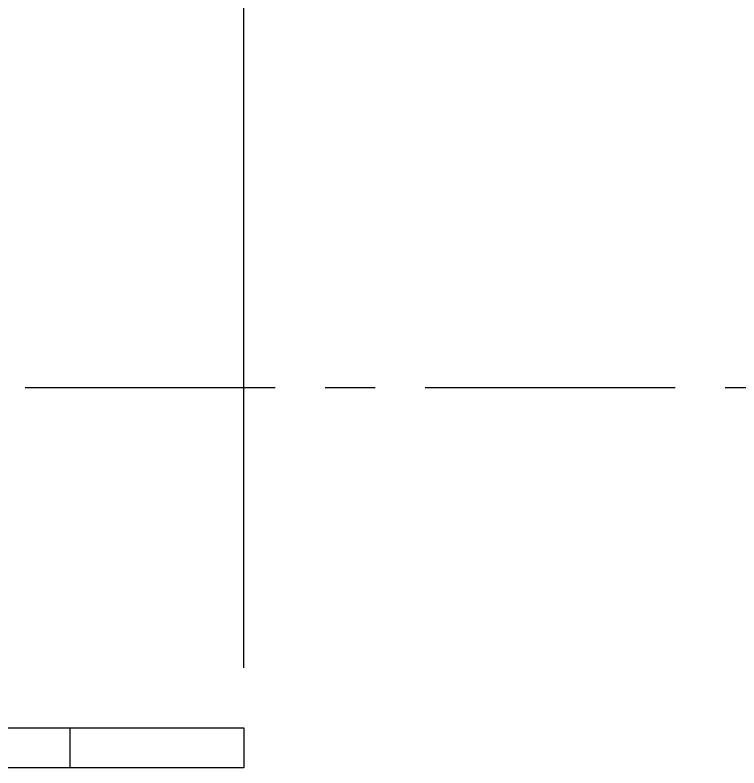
# Model space of a CAD drawing. Header units: millimetres. Extents: x -46397 to 283259, y -8690 to 23983.
# Drawn here: x 190491.9 to 190672.9, y 1463.2 to 1651.4 of the extents above; entities that cross this region are included whole.
import ezdxf

# ---------------------------------------------------------------- set-up
doc = ezdxf.new("R2010")
doc.units = ezdxf.units.MM
doc.linetypes.add('CENTER', pattern=[2, 1.25, -0.25, 0.25, -0.25])
doc.linetypes.add('HIDDENX2', pattern=[0.75, 0.5, -0.25])
doc.layers.get('Defpoints').update_dxf_attribs({"lineweight": 0})
doc.layers.add('DIM', color=8, linetype='Continuous')
doc.layers.add('mDƯỜNG TÂM', color=8, linetype='CENTER', lineweight=0)
doc.styles.add('GHI CHÚ 1', font='isocp_IV25.ttf', dxfattribs={"width": 0.8})
doc.dimstyles.new('1-30SCALE', dxfattribs={"dimtxt": 75, "dimasz": 75, "dimexe": 37.5, "dimexo": 30, "dimgap": 30, "dimtad": 1, "dimtoh": 1, "dimdec": 0, "dimdsep": 46, "dimtxsty": 'GHI CHÚ 1', "dimcen": 0.09, "dimclrd": 256, "dimclre": 256, "dimclrt": 2, "dimadec": 0, "dimazin": 0, "dimtfac": 1, "dimtdec": 0, "dimtofl": 0, "dimtmove": 0, "dimatfit": 3, "dimfxl": 1, "dimlwd": 0, "dimlwe": 0, "dimarcsym": 0})

# ---------------------------------------------------------------- blocks, each defined once
blk = doc.blocks.new('A$C06888fbc')
at = {"color": 150, "linetype": 'Continuous', "lineweight": 0, "ltscale": 10, "extrusion": (0, 1, 0)}
for p, q in [((226.9, 1869.61), (395.82, 1869.61)), ((395.82, 1869.61), (395.82, 1859.61)), ((395.82, 1859.61), (327.67, 1859.61))]:
    blk.add_line(p, q, dxfattribs=at)
at = {"color": 1, "linetype": 'HIDDENX2', "lineweight": 0, "ltscale": 50, "extrusion": (0, 1, 0)}
blk.add_line((352.28, 1869.61), (352.28, 1859.61), dxfattribs=at)
blk = doc.blocks.new('jh')
at = {"layer": 'mDƯỜNG TÂM', "color": 8, "ltscale": 50, "extrusion": (0, 1, 0)}
blk.add_line((606, 1500), (-606, 1500), dxfattribs=at)
at = {"layer": 'mDƯỜNG TÂM', "color": 8, "ltscale": 50}
blk.add_lwpolyline([(-606, 1500), (-606, 1549.99, -0.28449), (-491.03, 1738.66, -0.238987), (491.03, 1738.66, -0.28449), (606, 1549.99), (606, 1500)], format="xyb", close=True, dxfattribs=at)
blk.add_lwpolyline([(-600, 1500), (-600, 1550.01, -0.284518), (-488.32, 1733.31, -0.238987), (488.32, 1733.31, -0.284518), (600, 1550.01), (600, 1500)], format="xyb", dxfattribs=at)
blk = doc.blocks.new('*D1026')
at = {"layer": 'Defpoints', "color": 0, "transparency": 16777216}
for p in [(190549.08, 2157.48), (189752.78, 1473.23, -1.5), (190549.08, 1473.23, -1.5)]:
    blk.add_point(p, dxfattribs=at)
at = {"layer": 'DIM', "linetype": 'Continuous', "lineweight": 0, "transparency": 16777216}
for p, q in [((189752.78, 1488.23), (189752.78, 2172.48)), ((190549.08, 1488.23), (190549.08, 2172.48)), ((189787.78, 2157.48), (190514.08, 2157.48))]:
    blk.add_line(p, q, dxfattribs=at)
at = {"layer": 'DIM', "transparency": 16777216}
for points in [[(189787.78, 2163.31), (189787.78, 2151.65), (189752.78, 2157.48)], [(190514.08, 2163.31), (190514.08, 2151.65), (190549.08, 2157.48)]]:
    blk.add_solid(points, dxfattribs=at)
at = {"layer": 'DIM', "color": 2, "transparency": 16777216, "insert": (190150.93, 2193.41), "char_height": 40, "attachment_point": 5, "style": 'GHI CHÚ 1'}
blk.add_mtext('796', dxfattribs=at)
blk = doc.blocks.new('*D1027')
at = {"layer": 'Defpoints', "color": 0, "transparency": 16777216}
for p in [(190750.93, 2157.48), (190549.08, 1473.23, -1.5), (190750.93, 1473.23, -1.5)]:
    blk.add_point(p, dxfattribs=at)
at = {"layer": 'DIM', "linetype": 'Continuous', "lineweight": 0, "transparency": 16777216}
for p, q in [((190549.08, 1488.23), (190549.08, 2172.48)), ((190750.93, 1488.23), (190750.93, 2172.48)), ((190584.08, 2157.48), (190715.93, 2157.48))]:
    blk.add_line(p, q, dxfattribs=at)
at = {"layer": 'DIM', "transparency": 16777216}
for points in [[(190584.08, 2163.31), (190584.08, 2151.65), (190549.08, 2157.48)], [(190715.93, 2163.31), (190715.93, 2151.65), (190750.93, 2157.48)]]:
    blk.add_solid(points, dxfattribs=at)
at = {"layer": 'DIM', "color": 2, "transparency": 16777216, "insert": (190650.01, 2193.27), "char_height": 40, "attachment_point": 5, "style": 'GHI CHÚ 1'}
blk.add_mtext('202', dxfattribs=at)

msp = doc.modelspace()

# ---------------------------------------------------------------- block references
for name, p in [('jh', (190150.93, 58.23, -1.5)), ('A$C06888fbc', (190153.27, -396.38, -1.5))]:
    msp.add_blockref(name, p)

# ---------------------------------------------------------------- dimensions: what is measured, and where the dimension line sits
at = {"layer": 'DIM'}
for base, p1, p2, picture, middle in [((190549.08, 2157.48), (189752.78, 1473.23, -1.5), (190549.08, 1473.23, -1.5), '*D1026', (190150.93, 2193.41)), ((190750.93, 2157.48), (190549.08, 1473.23, -1.5), (190750.93, 1473.23, -1.5), '*D1027', (190650.01, 2193.27))]:
    dim = msp.add_linear_dim(base=base, p1=p1, p2=p2, dimstyle='1-30SCALE', override={"dimtxt": 40, "dimasz": 35, "dimexe": 15, "dimexo": 15, "dimgap": 15, "dimtmove": 1}, dxfattribs=at)
    dim.commit()
    dim.dimension.update_dxf_attribs({"geometry": picture, "text_midpoint": middle})

doc.saveas('drawing.dxf')
